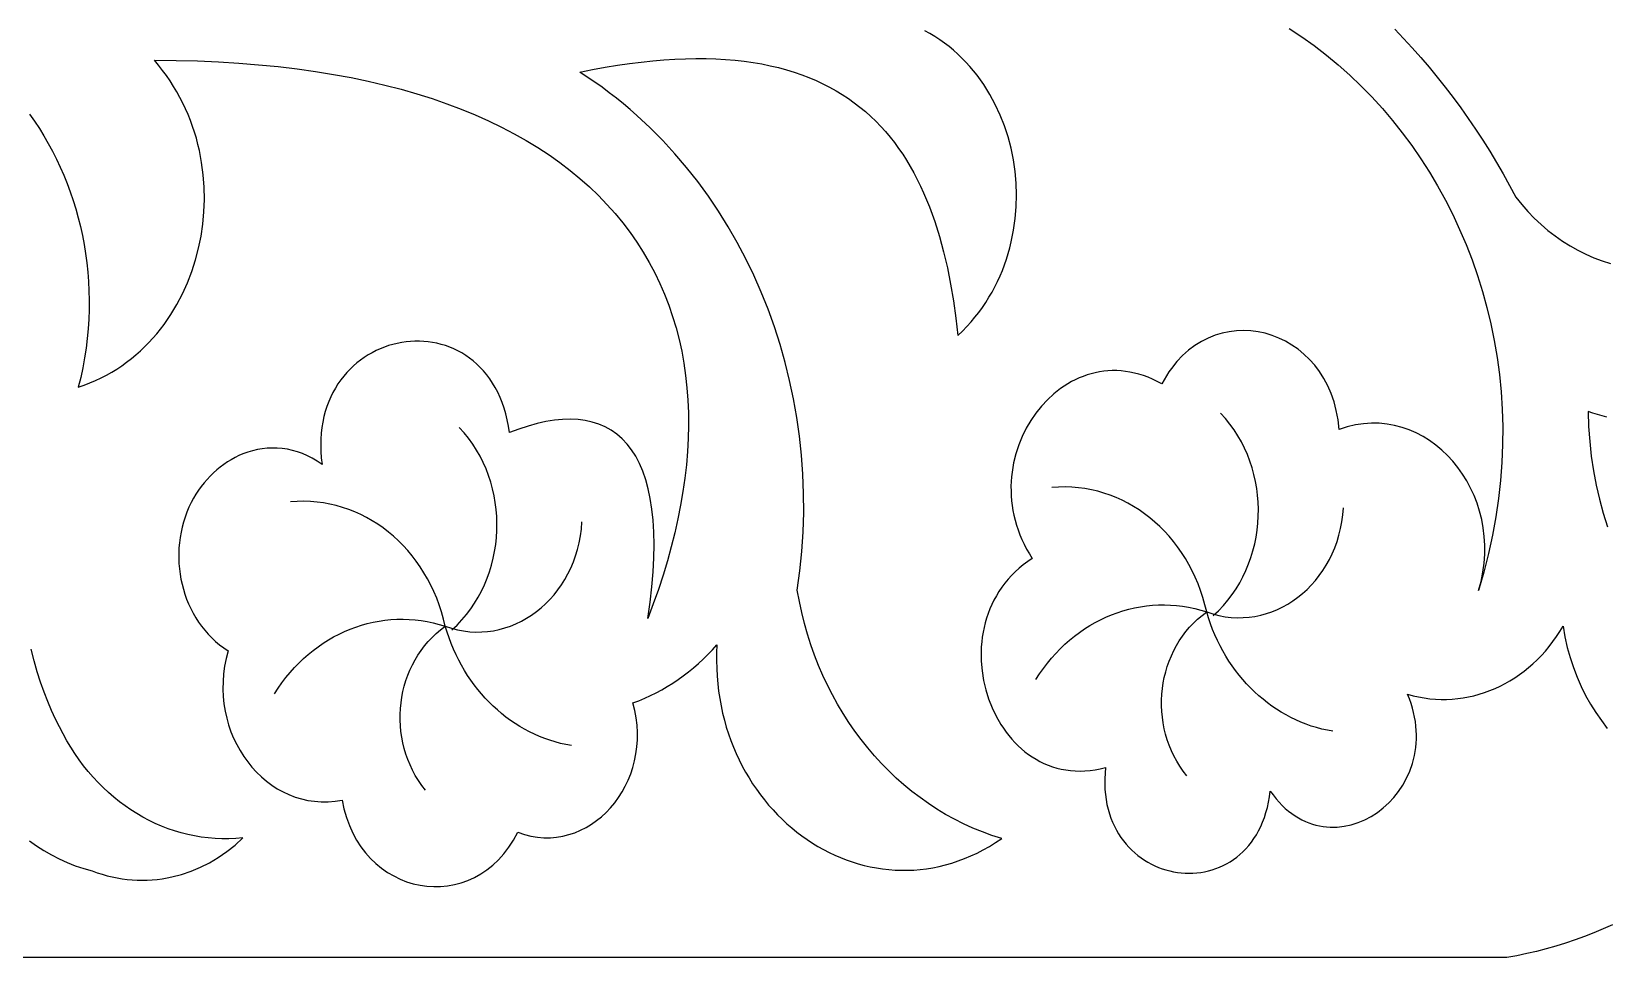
# Model space of a CAD drawing. Extents: x -555 to 555, y -555 to 555.
# Drawn here: x 56.8 to 122.8, y -455 to -416.2 of the extents above; entities that cross this region are included whole.
import ezdxf

# ---------------------------------------------------------------- set-up
doc = ezdxf.new("R2010")
doc.units = 0
doc.layers.add('LAYER_1', color=18, linetype='CONTINUOUS')
doc.layers.add('LAYER_2', color=140, linetype='CONTINUOUS')

msp = doc.modelspace()

# ---------------------------------------------------------------- linework, layer by layer
at = {"layer": 'LAYER_1'}
for points in [[(56.769, -419.644), (56.976, -419.941), (57.175, -420.246), (57.366, -420.556), (57.55, -420.874), (57.724, -421.197), (57.891, -421.527), (58.048, -421.862), (58.197, -422.203), (58.337, -422.55), (58.468, -422.901), (58.589, -423.258), (58.701, -423.619), (58.804, -423.985), (58.896, -424.355), (58.979, -424.729), (59.051, -425.107), (59.113, -425.488), (59.165, -425.873), (59.206, -426.262), (59.236, -426.653), (59.255, -427.047), (59.263, -427.444), (59.26, -427.842), (59.245, -428.244), (59.219, -428.647), (59.181, -429.051), (59.131, -429.457), (59.069, -429.865), (58.994, -430.273), (58.908, -430.683), (58.808, -431.093), (59.055, -431.008), (59.296, -430.914), (59.532, -430.813), (59.762, -430.704), (59.987, -430.587), (60.207, -430.463), (60.421, -430.331), (60.63, -430.192), (60.833, -430.046), (61.03, -429.894), (61.222, -429.735), (61.408, -429.57), (61.588, -429.399), (61.762, -429.222), (61.931, -429.039), (62.093, -428.851), (62.25, -428.657), (62.4, -428.459), (62.545, -428.256), (62.683, -428.048), (62.941, -427.619), (63.174, -427.173), (63.382, -426.714), (63.564, -426.241), (63.72, -425.757), (63.849, -425.263), (63.951, -424.762), (64.026, -424.254), (64.073, -423.741), (64.092, -423.225), (64.083, -422.708), (64.045, -422.191), (63.977, -421.675), (63.933, -421.419), (63.88, -421.163), (63.821, -420.909), (63.754, -420.656), (63.679, -420.405), (63.596, -420.155), (63.506, -419.908), (63.408, -419.663), (63.303, -419.42), (63.189, -419.181), (63.068, -418.944), (62.939, -418.71), (62.802, -418.479), (62.657, -418.252), (62.503, -418.028), (62.342, -417.809), (62.173, -417.593), (61.995, -417.382), (62.909, -417.39), (63.803, -417.412), (64.676, -417.45), (65.53, -417.502), (66.365, -417.568), (67.179, -417.649), (67.974, -417.745), (68.749, -417.854), (69.505, -417.976), (70.241, -418.113), (70.958, -418.263), (71.655, -418.426), (72.333, -418.602), (72.992, -418.791), (73.632, -418.993), (74.252, -419.208), (74.854, -419.435), (75.436, -419.674), (75.999, -419.925), (76.544, -420.187), (77.07, -420.462), (77.576, -420.748), (78.065, -421.045), (78.534, -421.354), (78.985, -421.673), (79.417, -422.003), (79.831, -422.344), (80.226, -422.695), (80.603, -423.057), (80.962, -423.428), (81.302, -423.81), (81.624, -424.201), (81.928, -424.601), (82.214, -425.011), (82.482, -425.431), (82.732, -425.859), (82.964, -426.296), (83.178, -426.741), (83.375, -427.196), (83.553, -427.658), (83.714, -428.129), (83.858, -428.607), (83.984, -429.093), (84.092, -429.587), (84.183, -430.088), (84.256, -430.597), (84.312, -431.112), (84.351, -431.635), (84.373, -432.164), (84.378, -432.699), (84.365, -433.241), (84.335, -433.789), (84.289, -434.343), (84.225, -434.903), (84.145, -435.469), (84.048, -436.04), (83.934, -436.616), (83.804, -437.197), (83.657, -437.784), (83.493, -438.375), (83.313, -438.97), (83.116, -439.57), (82.903, -440.175), (82.674, -440.783), (82.768, -440.104), (82.841, -439.456), (82.892, -438.839), (82.923, -438.252), (82.933, -437.695), (82.923, -437.168), (82.894, -436.67), (82.845, -436.202), (82.777, -435.762), (82.69, -435.351), (82.586, -434.969), (82.464, -434.615), (82.324, -434.288), (82.167, -433.989), (81.994, -433.718), (81.804, -433.473), (81.599, -433.255), (81.378, -433.063), (81.142, -432.898), (80.891, -432.758), (80.626, -432.644), (80.347, -432.555), (80.054, -432.491), (79.748, -432.452), (79.43, -432.437), (79.099, -432.446), (78.756, -432.48), (78.401, -432.536), (78.035, -432.616), (77.658, -432.719), (77.271, -432.845), (76.873, -432.993), (76.832, -432.721), (76.78, -432.459), (76.718, -432.208), (76.647, -431.967), (76.568, -431.736), (76.479, -431.516), (76.383, -431.306), (76.278, -431.107), (76.167, -430.917), (76.048, -430.738), (75.922, -430.568), (75.79, -430.409), (75.652, -430.259), (75.508, -430.119), (75.359, -429.989), (75.205, -429.869), (75.046, -429.758), (74.883, -429.657), (74.716, -429.566), (74.546, -429.484), (74.372, -429.411), (74.196, -429.348), (74.017, -429.294), (73.837, -429.249), (73.654, -429.214), (73.47, -429.187), (73.285, -429.17), (73.1, -429.162), (72.914, -429.162), (72.728, -429.171), (72.543, -429.19), (72.358, -429.216), (72.175, -429.252), (71.993, -429.296), (71.813, -429.349), (71.635, -429.41), (71.46, -429.48), (71.287, -429.558), (71.118, -429.644), (70.953, -429.739), (70.792, -429.842), (70.635, -429.953), (70.483, -430.072), (70.336, -430.199), (70.194, -430.334), (70.058, -430.476), (69.929, -430.627), (69.806, -430.785), (69.69, -430.952), (69.581, -431.125), (69.48, -431.307), (69.386, -431.496), (69.301, -431.692), (69.225, -431.896), (69.158, -432.107), (69.1, -432.325), (69.052, -432.551), (69.015, -432.783), (68.987, -433.023), (68.971, -433.27), (68.965, -433.524), (68.972, -433.784), (68.99, -434.052), (69.021, -434.326), (68.818, -434.191), (68.613, -434.071), (68.406, -433.967), (68.198, -433.877), (67.988, -433.802), (67.778, -433.742), (67.567, -433.696), (67.356, -433.664), (67.146, -433.646), (66.936, -433.642), (66.727, -433.651), (66.519, -433.672), (66.314, -433.707), (66.11, -433.754), (65.908, -433.814), (65.709, -433.885), (65.54, -433.959), (65.375, -434.04), (65.213, -434.13), (65.055, -434.227), (64.901, -434.331), (64.752, -434.443), (64.607, -434.562), (64.467, -434.688), (64.332, -434.82), (64.202, -434.959), (64.077, -435.105), (63.958, -435.257), (63.845, -435.414), (63.737, -435.578), (63.636, -435.747), (63.541, -435.922), (63.445, -436.122), (63.359, -436.327), (63.283, -436.535), (63.217, -436.746), (63.16, -436.959), (63.112, -437.175), (63.075, -437.392), (63.046, -437.61), (63.027, -437.83), (63.018, -438.049), (63.018, -438.269), (63.027, -438.489), (63.045, -438.707), (63.073, -438.924), (63.109, -439.14), (63.155, -439.354), (63.21, -439.565), (63.274, -439.773), (63.347, -439.978), (63.428, -440.179), (63.519, -440.375), (63.618, -440.567), (63.727, -440.755), (63.843, -440.936), (63.969, -441.112), (64.103, -441.282), (64.246, -441.444), (64.398, -441.6), (64.558, -441.748), (64.726, -441.888), (64.903, -442.02), (65.088, -442.143), (65.004, -442.467), (64.94, -442.79), (64.896, -443.111), (64.872, -443.43), (64.867, -443.746), (64.881, -444.058), (64.912, -444.365), (64.961, -444.668), (65.026, -444.964), (65.108, -445.253), (65.205, -445.534), (65.317, -445.808), (65.444, -446.072), (65.585, -446.327), (65.739, -446.571), (65.906, -446.804), (66.085, -447.025), (66.276, -447.233), (66.478, -447.428), (66.691, -447.608), (66.913, -447.774), (67.145, -447.924), (67.386, -448.058), (67.635, -448.174), (67.892, -448.273), (68.157, -448.353), (68.427, -448.414), (68.704, -448.454), (68.987, -448.474), (69.274, -448.472), (69.566, -448.448), (69.861, -448.401), (69.94, -448.775), (70.041, -449.131), (70.165, -449.467), (70.308, -449.783), (70.47, -450.08), (70.65, -450.357), (70.846, -450.613), (71.057, -450.849), (71.281, -451.065), (71.518, -451.259), (71.766, -451.433), (72.024, -451.584), (72.29, -451.715), (72.564, -451.823), (72.843, -451.909), (73.127, -451.973), (73.414, -452.014), (73.703, -452.032), (73.992, -452.027), (74.281, -451.999), (74.568, -451.948), (74.852, -451.872), (75.131, -451.772), (75.404, -451.648), (75.671, -451.5), (75.928, -451.327), (76.176, -451.129), (76.413, -450.905), (76.637, -450.656), (76.848, -450.381), (77.044, -450.081), (77.223, -449.754), (77.501, -449.846), (77.777, -449.914), (78.051, -449.959), (78.322, -449.98), (78.59, -449.979), (78.853, -449.957), (79.112, -449.914), (79.365, -449.851), (79.612, -449.769), (79.852, -449.669), (80.085, -449.551), (80.31, -449.416), (80.525, -449.264), (80.731, -449.098), (80.927, -448.917), (81.112, -448.722), (81.286, -448.513), (81.447, -448.293), (81.595, -448.061), (81.73, -447.817), (81.851, -447.564), (81.956, -447.302), (82.047, -447.03), (82.12, -446.751), (82.177, -446.465), (82.217, -446.173), (82.238, -445.875), (82.24, -445.572), (82.223, -445.265), (82.186, -444.954), (82.127, -444.641), (82.047, -444.327), (82.295, -444.234), (82.541, -444.132), (82.783, -444.023), (83.022, -443.905), (83.257, -443.779), (83.489, -443.645), (83.716, -443.503), (83.94, -443.353), (84.16, -443.196), (84.375, -443.031), (84.586, -442.859), (84.792, -442.679), (84.994, -442.492), (85.19, -442.298), (85.382, -442.097), (85.568, -441.889), (85.554, -442.224), (85.551, -442.555), (85.558, -442.882), (85.576, -443.205), (85.603, -443.524), (85.64, -443.839), (85.686, -444.149), (85.742, -444.455), (85.807, -444.756), (85.881, -445.052), (85.963, -445.343), (86.054, -445.629), (86.154, -445.91), (86.261, -446.185), (86.377, -446.455), (86.5, -446.719), (86.63, -446.977), (86.768, -447.229), (86.913, -447.476), (87.065, -447.716), (87.223, -447.949), (87.388, -448.176), (87.56, -448.397), (87.737, -448.61), (87.92, -448.817), (88.109, -449.017), (88.304, -449.209), (88.504, -449.394), (88.708, -449.572), (88.918, -449.742), (89.132, -449.905), (89.351, -450.059), (89.574, -450.205), (89.801, -450.344), (90.032, -450.474), (90.267, -450.595), (90.505, -450.708), (90.746, -450.812), (90.991, -450.908), (91.238, -450.994), (91.488, -451.071), (91.74, -451.139), (91.995, -451.198), (92.252, -451.247), (92.51, -451.287), (92.77, -451.316), (93.032, -451.336), (93.294, -451.345), (93.558, -451.345), (93.823, -451.334), (94.088, -451.312), (94.354, -451.28), (94.62, -451.237), (94.886, -451.183), (95.151, -451.118), (95.417, -451.042), (95.682, -450.955), (95.946, -450.856), (96.209, -450.745), (96.47, -450.623), (96.731, -450.489), (96.99, -450.343), (97.247, -450.185), (97.502, -450.014), (97.093, -449.884), (96.691, -449.737), (96.296, -449.575), (95.907, -449.398), (95.526, -449.207), (95.152, -449), (94.786, -448.78), (94.429, -448.546), (94.079, -448.298), (93.738, -448.037), (93.406, -447.763), (93.083, -447.477), (92.769, -447.178), (92.465, -446.867), (92.171, -446.545), (91.887, -446.212), (91.613, -445.867), (91.35, -445.512), (91.098, -445.147), (90.857, -444.771), (90.628, -444.386), (90.41, -443.991), (90.205, -443.588), (90.011, -443.176), (89.83, -442.755), (89.662, -442.326), (89.507, -441.89), (89.366, -441.446), (89.237, -440.995), (89.123, -440.537), (89.023, -440.072), (88.937, -439.602), (89.047, -438.787), (89.128, -437.973), (89.181, -437.16), (89.206, -436.35), (89.202, -435.543), (89.172, -434.74), (89.114, -433.941), (89.029, -433.149), (88.918, -432.362), (88.78, -431.583), (88.617, -430.812), (88.429, -430.05), (88.215, -429.297), (87.976, -428.555), (87.713, -427.823), (87.426, -427.104), (87.115, -426.398), (86.78, -425.705), (86.423, -425.026), (86.042, -424.363), (85.639, -423.716), (85.214, -423.085), (84.768, -422.472), (84.299, -421.878), (83.81, -421.303), (83.3, -420.747), (82.769, -420.213), (82.219, -419.7), (81.936, -419.452), (81.648, -419.21), (81.356, -418.973), (81.058, -418.742), (80.756, -418.518), (80.45, -418.299), (80.138, -418.087), (79.822, -417.881), (80.361, -417.773), (80.888, -417.678), (81.403, -417.593), (81.906, -417.52), (82.398, -417.458), (82.878, -417.407), (83.348, -417.367), (83.806, -417.338), (84.253, -417.319), (84.689, -417.311), (85.114, -417.314), (85.529, -417.327), (85.933, -417.349), (86.327, -417.382), (86.71, -417.425), (87.084, -417.477), (87.447, -417.539), (87.801, -417.611), (88.145, -417.692), (88.479, -417.782), (88.804, -417.881), (89.12, -417.99), (89.426, -418.107), (89.723, -418.233), (90.012, -418.367), (90.291, -418.51), (90.562, -418.661), (90.824, -418.82), (91.078, -418.988), (91.324, -419.163), (91.561, -419.346), (91.791, -419.537), (92.012, -419.736), (92.226, -419.941), (92.432, -420.155), (92.631, -420.375), (92.822, -420.602), (93.006, -420.836), (93.183, -421.077), (93.353, -421.325), (93.516, -421.579), (93.672, -421.84), (93.822, -422.106), (93.965, -422.379), (94.102, -422.658), (94.232, -422.943), (94.357, -423.234), (94.475, -423.53), (94.695, -424.138), (94.893, -424.768), (95.07, -425.417), (95.226, -426.085), (95.363, -426.771), (95.482, -427.473), (95.585, -428.192), (95.671, -428.924), (95.861, -428.74), (96.043, -428.551), (96.217, -428.357), (96.383, -428.158), (96.541, -427.955), (96.692, -427.748), (96.834, -427.536), (96.969, -427.321), (97.097, -427.101), (97.216, -426.879), (97.328, -426.653), (97.433, -426.425), (97.53, -426.193), (97.619, -425.959), (97.701, -425.723), (97.776, -425.484), (97.843, -425.244), (97.903, -425.002), (98.001, -424.513), (98.07, -424.021), (98.11, -423.526), (98.122, -423.03), (98.106, -422.535), (98.062, -422.042), (97.991, -421.554), (97.892, -421.073), (97.767, -420.598), (97.615, -420.134), (97.437, -419.681), (97.233, -419.24), (97.003, -418.814), (96.879, -418.608), (96.749, -418.405), (96.612, -418.207), (96.469, -418.014), (96.319, -417.825), (96.164, -417.642), (96.002, -417.465), (95.835, -417.292), (95.661, -417.126), (95.481, -416.966), (95.296, -416.812), (95.104, -416.664), (94.907, -416.523), (94.704, -416.389), (94.495, -416.262), (94.28, -416.143)], [(109.545, -416.047), (110.077, -416.399), (110.597, -416.771), (111.106, -417.163), (111.602, -417.575), (112.085, -418.005), (112.555, -418.455), (113.011, -418.922), (113.453, -419.407), (113.879, -419.908), (114.29, -420.427), (114.685, -420.961), (115.064, -421.511), (115.426, -422.076), (115.77, -422.655), (116.097, -423.249), (116.404, -423.856), (116.693, -424.476), (116.963, -425.108), (117.212, -425.753), (117.441, -426.409), (117.649, -427.076), (117.835, -427.753), (118, -428.441), (118.142, -429.138), (118.261, -429.844), (118.356, -430.559), (118.428, -431.282), (118.474, -432.012), (118.496, -432.749), (118.493, -433.493), (118.463, -434.243), (118.407, -434.998), (118.323, -435.759), (118.212, -436.524), (118.073, -437.293), (117.906, -438.065), (117.709, -438.841), (117.483, -439.619), (117.588, -439.234), (117.665, -438.85), (117.717, -438.469), (117.743, -438.092), (117.746, -437.72), (117.725, -437.353), (117.681, -436.992), (117.616, -436.639), (117.53, -436.295), (117.423, -435.96), (117.298, -435.635), (117.153, -435.321), (116.991, -435.019), (116.813, -434.731), (116.618, -434.456), (116.408, -434.197), (116.183, -433.954), (115.945, -433.727), (115.695, -433.518), (115.432, -433.329), (115.158, -433.158), (114.873, -433.009), (114.58, -432.881), (114.277, -432.776), (113.967, -432.694), (113.649, -432.637), (113.326, -432.605), (112.996, -432.599), (112.663, -432.621), (112.325, -432.671), (111.985, -432.75), (111.642, -432.859), (111.597, -432.456), (111.525, -432.072), (111.429, -431.706), (111.308, -431.359), (111.165, -431.032), (111.002, -430.725), (110.819, -430.438), (110.618, -430.172), (110.401, -429.927), (110.168, -429.703), (109.923, -429.501), (109.665, -429.322), (109.396, -429.164), (109.118, -429.03), (108.833, -428.919), (108.541, -428.832), (108.245, -428.768), (107.945, -428.729), (107.643, -428.715), (107.341, -428.726), (107.04, -428.763), (106.741, -428.825), (106.446, -428.914), (106.157, -429.029), (105.874, -429.171), (105.6, -429.341), (105.335, -429.538), (105.082, -429.764), (104.841, -430.018), (104.615, -430.301), (104.507, -430.453), (104.404, -430.613), (104.304, -430.78), (104.21, -430.955), (104.018, -430.851), (103.827, -430.758), (103.636, -430.676), (103.445, -430.606), (103.255, -430.545), (103.066, -430.496), (102.878, -430.456), (102.69, -430.427), (102.505, -430.407), (102.32, -430.397), (102.137, -430.396), (101.956, -430.405), (101.777, -430.422), (101.599, -430.448), (101.424, -430.483), (101.252, -430.526), (101.081, -430.577), (100.914, -430.636), (100.749, -430.703), (100.587, -430.777), (100.429, -430.859), (100.273, -430.948), (100.121, -431.043), (99.973, -431.145), (99.688, -431.369), (99.419, -431.616), (99.167, -431.886), (98.935, -432.177), (98.722, -432.486), (98.531, -432.813), (98.362, -433.156), (98.217, -433.512), (98.097, -433.881), (98.003, -434.261), (97.937, -434.649), (97.914, -434.846), (97.899, -435.045), (97.891, -435.245), (97.892, -435.446), (97.899, -435.648), (97.915, -435.851), (97.939, -436.054), (97.972, -436.258), (98.012, -436.462), (98.062, -436.666), (98.12, -436.869), (98.187, -437.072), (98.263, -437.274), (98.348, -437.476), (98.443, -437.676), (98.547, -437.875), (98.661, -438.072), (98.784, -438.267), (98.591, -438.399), (98.407, -438.536), (98.233, -438.68), (98.068, -438.83), (97.913, -438.985), (97.768, -439.145), (97.632, -439.31), (97.505, -439.48), (97.387, -439.655), (97.279, -439.833), (97.179, -440.015), (97.088, -440.2), (97.006, -440.389), (96.932, -440.58), (96.867, -440.774), (96.81, -440.97), (96.761, -441.168), (96.721, -441.368), (96.688, -441.568), (96.664, -441.77), (96.648, -441.973), (96.639, -442.176), (96.644, -442.581), (96.679, -442.985), (96.743, -443.384), (96.834, -443.776), (96.953, -444.159), (97.098, -444.53), (97.269, -444.887), (97.464, -445.227), (97.571, -445.39), (97.683, -445.548), (97.801, -445.701), (97.925, -445.848), (98.055, -445.989), (98.189, -446.124), (98.329, -446.252), (98.474, -446.373), (98.625, -446.487), (98.78, -446.594), (98.94, -446.692), (99.105, -446.783), (99.274, -446.865), (99.448, -446.939), (99.627, -447.003), (99.81, -447.058), (99.997, -447.104), (100.188, -447.139), (100.384, -447.165), (100.583, -447.18), (100.786, -447.184), (100.992, -447.177), (101.203, -447.158), (101.417, -447.128), (101.634, -447.086), (101.854, -447.031), (101.832, -447.272), (101.821, -447.507), (101.82, -447.735), (101.829, -447.957), (101.848, -448.173), (101.876, -448.383), (101.913, -448.586), (101.959, -448.782), (102.014, -448.972), (102.076, -449.155), (102.146, -449.332), (102.224, -449.502), (102.309, -449.666), (102.401, -449.822), (102.499, -449.972), (102.604, -450.115), (102.715, -450.251), (102.831, -450.38), (102.952, -450.502), (103.079, -450.617), (103.21, -450.725), (103.345, -450.826), (103.484, -450.92), (103.627, -451.006), (103.774, -451.085), (103.923, -451.157), (104.076, -451.222), (104.23, -451.279), (104.387, -451.328), (104.546, -451.37), (104.706, -451.405), (104.867, -451.432), (105.029, -451.452), (105.192, -451.463), (105.355, -451.467), (105.518, -451.464), (105.68, -451.452), (105.842, -451.433), (106.002, -451.405), (106.162, -451.37), (106.319, -451.327), (106.475, -451.276), (106.628, -451.216), (106.779, -451.149), (106.927, -451.073), (107.071, -450.989), (107.212, -450.897), (107.349, -450.797), (107.482, -450.688), (107.61, -450.571), (107.734, -450.445), (107.852, -450.311), (107.965, -450.168), (108.072, -450.017), (108.173, -449.857), (108.268, -449.689), (108.356, -449.511), (108.437, -449.325), (108.51, -449.131), (108.576, -448.927), (108.634, -448.714), (108.683, -448.493), (108.724, -448.262), (108.756, -448.023), (108.876, -448.188), (108.999, -448.344), (109.126, -448.489), (109.255, -448.624), (109.387, -448.749), (109.522, -448.864), (109.66, -448.969), (109.799, -449.066), (109.94, -449.152), (110.084, -449.23), (110.228, -449.299), (110.374, -449.358), (110.521, -449.409), (110.669, -449.452), (110.818, -449.486), (110.967, -449.511), (111.117, -449.529), (111.266, -449.539), (111.416, -449.541), (111.564, -449.535), (111.86, -449.501), (112.152, -449.438), (112.438, -449.347), (112.717, -449.23), (112.986, -449.087), (113.244, -448.921), (113.49, -448.732), (113.722, -448.521), (113.937, -448.289), (114.135, -448.038), (114.313, -447.77), (114.471, -447.484), (114.605, -447.183), (114.715, -446.867), (114.799, -446.538), (114.83, -446.369), (114.855, -446.197), (114.871, -446.022), (114.881, -445.845), (114.882, -445.665), (114.875, -445.483), (114.86, -445.299), (114.837, -445.113), (114.805, -444.926), (114.764, -444.736), (114.714, -444.545), (114.655, -444.353), (114.586, -444.16), (114.507, -443.965), (114.741, -444.028), (114.975, -444.08), (115.21, -444.121), (115.444, -444.152), (115.679, -444.172), (115.913, -444.181), (116.146, -444.181), (116.378, -444.169), (116.61, -444.148), (116.839, -444.117), (117.067, -444.076), (117.293, -444.025), (117.517, -443.964), (117.739, -443.894), (117.958, -443.814), (118.174, -443.725), (118.386, -443.626), (118.595, -443.518), (118.801, -443.402), (119.003, -443.276), (119.2, -443.141), (119.393, -442.998), (119.582, -442.846), (119.765, -442.686), (119.944, -442.517), (120.117, -442.34), (120.284, -442.154), (120.446, -441.961), (120.601, -441.76), (120.75, -441.55), (120.892, -441.333), (121.028, -441.109), (121.106, -441.558), (121.205, -441.998), (121.322, -442.426), (121.459, -442.842), (121.613, -443.247), (121.784, -443.639), (121.973, -444.018), (122.177, -444.383), (122.396, -444.735), (122.631, -445.072), (122.879, -445.394)], [(113.975, -416.086), (114.343, -416.472), (114.705, -416.865), (115.06, -417.266), (115.409, -417.674), (115.751, -418.09), (116.086, -418.513), (116.415, -418.943), (116.736, -419.38), (117.051, -419.824), (117.358, -420.275), (117.658, -420.733), (117.951, -421.198), (118.236, -421.669), (118.514, -422.147), (118.784, -422.631), (119.047, -423.122), (119.293, -423.432), (119.552, -423.727), (119.822, -424.006), (120.103, -424.269), (120.394, -424.517), (120.695, -424.749), (121.004, -424.964), (121.323, -425.163), (121.648, -425.345), (121.982, -425.511), (122.321, -425.661), (122.667, -425.793), (123.017, -425.908)], [(122.86, -432.342), (122.665, -432.294), (122.47, -432.239), (122.275, -432.175), (122.08, -432.103), (122.098, -432.737), (122.141, -433.364), (122.207, -433.983), (122.297, -434.595), (122.411, -435.198), (122.547, -435.792), (122.705, -436.376), (122.884, -436.949)], [(56.759, -450.108), (57.056, -450.321), (57.363, -450.52), (57.68, -450.704), (58.005, -450.871), (58.339, -451.022), (58.682, -451.157), (59.033, -451.273), (59.391, -451.372), (59.598, -451.447), (59.806, -451.515), (60.015, -451.574), (60.225, -451.625), (60.435, -451.668), (60.645, -451.703), (60.856, -451.73), (61.067, -451.749), (61.277, -451.761), (61.487, -451.764), (61.697, -451.76), (61.906, -451.748), (62.114, -451.729), (62.321, -451.702), (62.527, -451.668), (62.732, -451.626), (63.138, -451.52), (63.536, -451.385), (63.926, -451.221), (64.306, -451.029), (64.675, -450.81), (65.032, -450.563), (65.376, -450.289), (65.704, -449.989), (65.411, -450.014), (65.118, -450.027), (64.826, -450.027), (64.536, -450.015), (64.248, -449.991), (63.962, -449.955), (63.677, -449.907), (63.396, -449.847), (63.117, -449.776), (62.841, -449.694), (62.568, -449.601), (62.298, -449.496), (62.033, -449.381), (61.771, -449.255), (61.514, -449.118), (61.261, -448.971), (61.012, -448.814), (60.769, -448.646), (60.531, -448.469), (60.298, -448.282), (60.071, -448.086), (59.851, -447.88), (59.636, -447.665), (59.428, -447.44), (59.226, -447.207), (59.032, -446.965), (58.845, -446.714), (58.665, -446.455), (58.493, -446.187), (58.329, -445.911), (58.173, -445.628), (58.026, -445.336), (57.852, -445.003), (57.685, -444.65), (57.525, -444.275), (57.372, -443.879), (57.226, -443.461), (57.087, -443.02), (56.956, -442.558), (56.832, -442.074)], [(123.101, -453.629), (122.713, -453.803), (122.322, -453.967), (121.928, -454.122), (121.53, -454.266), (121.13, -454.401), (120.726, -454.526), (120.32, -454.641), (119.912, -454.746), (119.501, -454.841), (119.088, -454.926), (118.672, -455), (5.067, -455.005)]]:
    msp.add_lwpolyline(points, dxfattribs=at)
at = {"layer": 'LAYER_2'}
for points in [[(106.368, -440.669), (106.585, -440.464), (106.79, -440.248), (106.981, -440.023), (107.159, -439.788), (107.324, -439.545), (107.475, -439.294), (107.613, -439.036), (107.738, -438.772), (107.849, -438.502), (107.948, -438.227), (108.032, -437.947), (108.104, -437.663), (108.161, -437.376), (108.206, -437.086), (108.237, -436.795), (108.254, -436.502), (108.258, -436.209), (108.248, -435.915), (108.225, -435.623), (108.188, -435.332), (108.138, -435.042), (108.074, -434.756), (107.996, -434.472), (107.904, -434.193), (107.799, -433.918), (107.68, -433.648), (107.547, -433.384), (107.401, -433.127), (107.241, -432.877), (107.067, -432.635), (106.878, -432.401), (106.677, -432.177)], [(74.462, -441.269), (74.679, -441.064), (74.884, -440.848), (75.075, -440.622), (75.253, -440.388), (75.417, -440.145), (75.569, -439.894), (75.707, -439.636), (75.832, -439.372), (75.943, -439.102), (76.041, -438.826), (76.126, -438.546), (76.197, -438.262), (76.255, -437.976), (76.3, -437.686), (76.331, -437.394), (76.348, -437.102), (76.352, -436.808), (76.342, -436.515), (76.319, -436.222), (76.282, -435.931), (76.232, -435.642), (76.167, -435.355), (76.09, -435.072), (75.998, -434.792), (75.893, -434.517), (75.774, -434.248), (75.641, -433.984), (75.495, -433.727), (75.334, -433.477), (75.16, -433.234), (74.972, -433.001), (74.77, -432.776)], [(106.094, -440.516), (106.02, -440.21), (105.935, -439.911), (105.839, -439.619), (105.731, -439.334), (105.613, -439.056), (105.485, -438.786), (105.347, -438.524), (105.199, -438.27), (105.042, -438.024), (104.876, -437.788), (104.701, -437.56), (104.518, -437.341), (104.327, -437.132), (104.128, -436.932), (103.922, -436.743), (103.709, -436.563), (103.489, -436.395), (103.262, -436.236), (103.03, -436.089), (102.792, -435.954), (102.548, -435.83), (102.299, -435.717), (102.046, -435.617), (101.788, -435.529), (101.526, -435.454), (101.26, -435.391), (100.991, -435.342), (100.719, -435.306), (100.444, -435.283), (100.166, -435.275), (99.886, -435.281), (99.604, -435.301)], [(74.187, -441.115), (74.114, -440.81), (74.029, -440.511), (73.932, -440.218), (73.825, -439.933), (73.707, -439.656), (73.579, -439.386), (73.441, -439.124), (73.293, -438.87), (73.136, -438.624), (72.97, -438.387), (72.795, -438.159), (72.612, -437.941), (72.421, -437.731), (72.222, -437.532), (72.016, -437.342), (71.802, -437.163), (71.582, -436.994), (71.356, -436.836), (71.124, -436.689), (70.885, -436.553), (70.642, -436.429), (70.393, -436.317), (70.14, -436.217), (69.882, -436.129), (69.62, -436.053), (69.354, -435.991), (69.085, -435.941), (68.813, -435.905), (68.537, -435.883), (68.26, -435.875), (67.98, -435.88), (67.698, -435.9)], [(106.094, -440.516), (106.349, -440.599), (106.605, -440.664), (106.86, -440.712), (107.115, -440.742), (107.367, -440.756), (107.618, -440.753), (107.867, -440.734), (108.113, -440.699), (108.355, -440.649), (108.593, -440.584), (108.827, -440.504), (109.056, -440.41), (109.279, -440.302), (109.496, -440.181), (109.707, -440.047), (109.911, -439.9), (110.108, -439.741), (110.297, -439.57), (110.477, -439.388), (110.648, -439.194), (110.81, -438.989), (110.961, -438.775), (111.103, -438.55), (111.233, -438.316), (111.352, -438.072), (111.459, -437.82), (111.553, -437.559), (111.634, -437.29), (111.702, -437.014), (111.756, -436.73), (111.796, -436.439), (111.82, -436.142)], [(74.187, -441.115), (74.443, -441.199), (74.699, -441.264), (74.954, -441.312), (75.208, -441.342), (75.461, -441.355), (75.712, -441.352), (75.961, -441.333), (76.206, -441.299), (76.448, -441.248), (76.687, -441.183), (76.92, -441.104), (77.149, -441.01), (77.373, -440.902), (77.59, -440.781), (77.801, -440.647), (78.005, -440.5), (78.202, -440.341), (78.39, -440.17), (78.57, -439.987), (78.742, -439.793), (78.903, -439.589), (79.055, -439.374), (79.196, -439.15), (79.327, -438.915), (79.446, -438.672), (79.552, -438.419), (79.647, -438.159), (79.728, -437.89), (79.796, -437.613), (79.85, -437.329), (79.889, -437.039), (79.914, -436.741)], [(98.935, -443.351), (99.088, -443.114), (99.248, -442.885), (99.415, -442.664), (99.589, -442.453), (99.769, -442.25), (99.956, -442.056), (100.149, -441.871), (100.347, -441.696), (100.551, -441.529), (100.76, -441.373), (100.973, -441.225), (101.192, -441.087), (101.414, -440.959), (101.641, -440.841), (101.871, -440.732), (102.105, -440.634), (102.342, -440.546), (102.582, -440.468), (102.824, -440.401), (103.069, -440.343), (103.316, -440.297), (103.565, -440.261), (103.816, -440.236), (104.067, -440.222), (104.32, -440.219), (104.573, -440.227), (104.827, -440.247), (105.081, -440.277), (105.335, -440.319), (105.589, -440.373), (105.842, -440.438), (106.094, -440.516)], [(67.028, -443.951), (67.181, -443.713), (67.342, -443.484), (67.509, -443.264), (67.683, -443.052), (67.863, -442.85), (68.05, -442.656), (68.243, -442.471), (68.441, -442.295), (68.645, -442.129), (68.853, -441.972), (69.067, -441.825), (69.285, -441.687), (69.508, -441.559), (69.735, -441.44), (69.965, -441.332), (70.199, -441.234), (70.436, -441.146), (70.676, -441.068), (70.918, -441), (71.163, -440.943), (71.41, -440.897), (71.659, -440.861), (71.909, -440.836), (72.161, -440.822), (72.414, -440.819), (72.667, -440.827), (72.921, -440.846), (73.175, -440.877), (73.429, -440.919), (73.683, -440.973), (73.935, -441.038), (74.187, -441.115)], [(105.26, -447.382), (105.106, -447.184), (104.965, -446.98), (104.836, -446.769), (104.719, -446.552), (104.614, -446.331), (104.521, -446.105), (104.441, -445.876), (104.371, -445.643), (104.314, -445.408), (104.268, -445.17), (104.235, -444.931), (104.212, -444.69), (104.201, -444.449), (104.202, -444.209), (104.214, -443.968), (104.237, -443.729), (104.272, -443.492), (104.317, -443.257), (104.374, -443.025), (104.442, -442.796), (104.521, -442.571), (104.611, -442.35), (104.711, -442.135), (104.823, -441.925), (104.945, -441.722), (105.078, -441.525), (105.221, -441.335), (105.375, -441.153), (105.539, -440.98), (105.714, -440.815), (105.899, -440.661), (106.094, -440.516)], [(111.381, -445.518), (111.15, -445.476), (110.923, -445.425), (110.698, -445.365), (110.476, -445.297), (110.257, -445.221), (110.042, -445.136), (109.829, -445.043), (109.621, -444.942), (109.416, -444.833), (109.215, -444.717), (109.018, -444.593), (108.825, -444.461), (108.636, -444.323), (108.452, -444.177), (108.273, -444.025), (108.099, -443.865), (107.929, -443.699), (107.765, -443.527), (107.606, -443.348), (107.452, -443.163), (107.304, -442.972), (107.162, -442.775), (107.026, -442.572), (106.896, -442.364), (106.772, -442.151), (106.655, -441.932), (106.544, -441.708), (106.44, -441.479), (106.342, -441.245), (106.252, -441.006), (106.169, -440.763), (106.094, -440.516)], [(73.354, -447.982), (73.2, -447.784), (73.059, -447.579), (72.93, -447.368), (72.813, -447.152), (72.708, -446.931), (72.615, -446.705), (72.534, -446.476), (72.465, -446.243), (72.408, -446.007), (72.362, -445.77), (72.328, -445.53), (72.306, -445.29), (72.295, -445.049), (72.296, -444.808), (72.308, -444.568), (72.331, -444.329), (72.366, -444.091), (72.411, -443.856), (72.468, -443.624), (72.536, -443.395), (72.615, -443.17), (72.705, -442.95), (72.805, -442.735), (72.917, -442.525), (73.039, -442.321), (73.171, -442.124), (73.315, -441.935), (73.469, -441.753), (73.633, -441.579), (73.807, -441.415), (73.992, -441.26), (74.187, -441.115)], [(79.474, -446.117), (79.244, -446.075), (79.017, -446.024), (78.792, -445.965), (78.57, -445.897), (78.351, -445.82), (78.135, -445.735), (77.923, -445.643), (77.714, -445.542), (77.51, -445.433), (77.308, -445.316), (77.111, -445.192), (76.919, -445.061), (76.73, -444.922), (76.546, -444.777), (76.367, -444.624), (76.192, -444.465), (76.023, -444.299), (75.859, -444.126), (75.7, -443.948), (75.546, -443.763), (75.398, -443.572), (75.256, -443.375), (75.12, -443.172), (74.99, -442.964), (74.866, -442.75), (74.748, -442.531), (74.638, -442.307), (74.533, -442.078), (74.436, -441.844), (74.346, -441.606), (74.263, -441.363), (74.187, -441.115)]]:
    msp.add_lwpolyline(points, dxfattribs=at)

doc.saveas('drawing.dxf')
